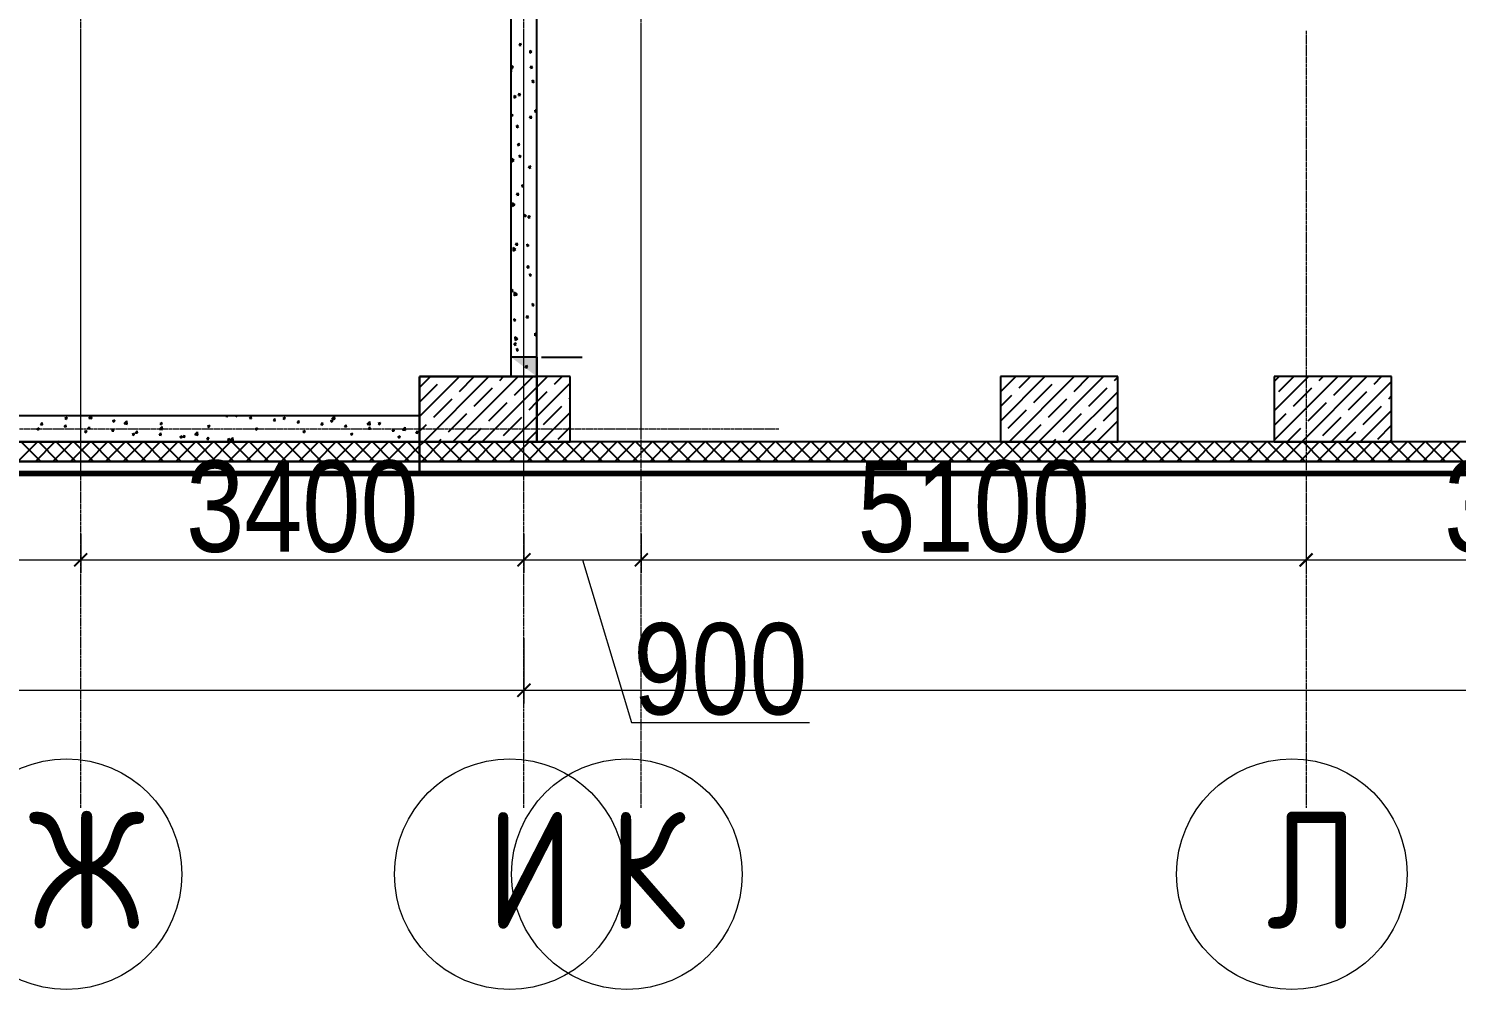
# Model space of a CAD drawing. Header units: millimetres. Extents: x -231292 to 573618, y -153144 to 564035.
# Drawn here: x 32703 to 43656, y 182267 to 189635 of the extents above; entities that cross this region are included whole.
import ezdxf
from ezdxf.enums import TextEntityAlignment as Align

# ---------------------------------------------------------------- set-up
doc = ezdxf.new("R2010")
doc.units = ezdxf.units.MM
doc.linetypes.add('CENTER2', pattern=[28.575, 19.05, -3.175, 3.175, -3.175])
doc.linetypes.add('HIDDEN2', pattern=[4.7625, 3.175, -1.5875])
doc.layers.get('0').update_dxf_attribs({"color": 250})
doc.layers.get('Defpoints').update_dxf_attribs({"color": 250})
for name, color, linetype, lineweight in [('АР_Колонны', 250, 'Continuous', 35), ('АР_Стены ЖБ', 250, 'Continuous', 35), ('АР_Стены ПЕНОблок', 250, 'Continuous', 20), ('АР_Тонкая', 250, 'Continuous', 5), ('АР_Утеплитель', 250, 'Continuous', 0), ('АР_Штриховка', 250, 'Continuous', 0), ('ОВ_Отопление', 250, 'Continuous', 0), ('РД_Оси_100', 250, 'Continuous', 0), ('РД_Оси_размер', 250, 'Continuous', 0)]:
    doc.layers.add(name, color=color, linetype=linetype, lineweight=lineweight)
doc.styles.add('style1', font='ARIALN.TTF')
doc.styles.add('ккк', font='isocpeur.ttf', dxfattribs={"width": 0.85, "oblique": 15})
doc.dimstyles.new('Dim100_ареал', dxfattribs={"dimscale": 100, "dimtxt": 2.5, "dimasz": 1, "dimexe": 1, "dimexo": 1, "dimgap": 0.5, "dimtad": 1, "dimzin": 12, "dimdsep": 46, "dimtxsty": 'style1', "dimblk": 'ARCHTICK', "dimcen": 1, "dimdle": 1, "dimclrd": 256, "dimclre": 256, "dimaunit": 1, "dimadec": 0, "dimazin": 3, "dimtfac": 1, "dimtmove": 1, "dimatfit": 3, "dimldrblk": 'OPEN30', "dimfxl": 2, "dimfxlon": 1, "dimtolj": 1, "dimtzin": 0, "dimlwd": 9, "dimlwe": 9, "dimarcsym": 0})

# ---------------------------------------------------------------- blocks, each defined once
blk = doc.blocks.new('A-iden')
at = {"linetype": 'Continuous', "lineweight": 5}
blk.add_circle((-0.729, -4.063), 5.894, dxfattribs=at)
at = {"color": 0, "linetype": 'Continuous', "lineweight": 20, "style": 'ккк', "width": 0.85}
blk.add_attdef('ID', text='', height=6, dxfattribs=at).set_placement((0.314, -3.853), align=Align.MIDDLE_CENTER)
blk = doc.blocks.new('_ArchTick')
at = {"color": 0, "linetype": 'ByBlock', "const_width": 0.15}
blk.add_lwpolyline([(-0.5, -0.5), (0.5, 0.5)], dxfattribs=at)
blk = doc.blocks.new('*D164')
at = {"layer": 'Defpoints', "color": 0, "transparency": 16777216}
for p in [(1215753, 135908), (1219853, 135908), (1219853, 134908)]:
    blk.add_point(p, dxfattribs=at)
at = {"layer": 'РД_Оси_размер', "lineweight": 9, "transparency": 16777216}
for p, q in [((1215753, 135108), (1215753, 134808)), ((1219853, 135108), (1219853, 134808)), ((1215653, 134908), (1219953, 134908))]:
    blk.add_line(p, q, dxfattribs=at)
at = {"layer": 'РД_Оси_размер', "lineweight": 9, "transparency": 16777216, "xscale": 100, "yscale": 100, "zscale": 100, "rotation": 180}
blk.add_blockref('_ArchTick', (1215753, 134908), dxfattribs=at)
at = {"layer": 'РД_Оси_размер', "lineweight": 9, "transparency": 16777216, "xscale": 100, "yscale": 100, "zscale": 100}
blk.add_blockref('_ArchTick', (1219853, 134908), dxfattribs=at)
at = {"layer": 'РД_Оси_размер', "color": 0, "transparency": 16777216, "insert": (1217803, 135315), "char_height": 700, "attachment_point": 5, "style": 'style1'}
blk.add_mtext('\\A1;4100', dxfattribs=at)
blk = doc.blocks.new('_Open30')
at = {"color": 0, "linetype": 'ByBlock', "lineweight": -2}
for p, q in [((-1, 0.27), (0, 0)), ((0, 0), (-1, -0.27)), ((0, 0), (-1, 0))]:
    blk.add_line(p, q, dxfattribs=at)
blk = doc.blocks.new('*D165')
at = {"layer": 'Defpoints', "color": 0, "transparency": 16777216}
for p in [(1219853, 135908), (1223253, 135908), (1223253, 134908)]:
    blk.add_point(p, dxfattribs=at)
at = {"layer": 'РД_Оси_размер', "lineweight": 9, "transparency": 16777216}
for p, q in [((1219853, 135108), (1219853, 134808)), ((1223253, 135108), (1223253, 134808)), ((1219753, 134908), (1223353, 134908))]:
    blk.add_line(p, q, dxfattribs=at)
at = {"layer": 'РД_Оси_размер', "lineweight": 9, "transparency": 16777216, "xscale": 100, "yscale": 100, "zscale": 100, "rotation": 180}
blk.add_blockref('_ArchTick', (1219853, 134908), dxfattribs=at)
at = {"layer": 'РД_Оси_размер', "lineweight": 9, "transparency": 16777216, "xscale": 100, "yscale": 100, "zscale": 100}
blk.add_blockref('_ArchTick', (1223253, 134908), dxfattribs=at)
at = {"layer": 'РД_Оси_размер', "color": 0, "transparency": 16777216, "insert": (1221553, 135315), "char_height": 700, "attachment_point": 5, "style": 'style1'}
blk.add_mtext('\\A1;3400', dxfattribs=at)
blk = doc.blocks.new('*D166')
at = {"layer": 'Defpoints', "color": 0, "transparency": 16777216}
for p in [(1223253, 135908), (1224153, 135908), (1224153, 134908)]:
    blk.add_point(p, dxfattribs=at)
at = {"layer": 'РД_Оси_размер', "lineweight": 9, "transparency": 16777216}
for p, q in [((1223253, 135108), (1223253, 134808)), ((1224153, 135108), (1224153, 134808)), ((1223153, 134908), (1224253, 134908)), ((1223703, 134908), (1224077, 133661)), ((1224077, 133661), (1225443, 133661))]:
    blk.add_line(p, q, dxfattribs=at)
at = {"layer": 'РД_Оси_размер', "lineweight": 9, "transparency": 16777216, "xscale": 100, "yscale": 100, "zscale": 100, "rotation": 180}
blk.add_blockref('_ArchTick', (1223253, 134908), dxfattribs=at)
at = {"layer": 'РД_Оси_размер', "lineweight": 9, "transparency": 16777216, "xscale": 100, "yscale": 100, "zscale": 100}
blk.add_blockref('_ArchTick', (1224153, 134908), dxfattribs=at)
at = {"layer": 'РД_Оси_размер', "color": 0, "transparency": 16777216, "insert": (1224760, 134068), "char_height": 700, "attachment_point": 5, "style": 'style1'}
blk.add_mtext('\\A1;900', dxfattribs=at)
blk = doc.blocks.new('*D167')
at = {"layer": 'Defpoints', "color": 0, "transparency": 16777216}
for p in [(1224153, 135908), (1229253, 135908), (1229253, 134908)]:
    blk.add_point(p, dxfattribs=at)
at = {"layer": 'РД_Оси_размер', "lineweight": 9, "transparency": 16777216}
for p, q in [((1224153, 135108), (1224153, 134808)), ((1229253, 135108), (1229253, 134808)), ((1224053, 134908), (1229353, 134908))]:
    blk.add_line(p, q, dxfattribs=at)
at = {"layer": 'РД_Оси_размер', "lineweight": 9, "transparency": 16777216, "xscale": 100, "yscale": 100, "zscale": 100, "rotation": 180}
blk.add_blockref('_ArchTick', (1224153, 134908), dxfattribs=at)
at = {"layer": 'РД_Оси_размер', "lineweight": 9, "transparency": 16777216, "xscale": 100, "yscale": 100, "zscale": 100}
blk.add_blockref('_ArchTick', (1229253, 134908), dxfattribs=at)
at = {"layer": 'РД_Оси_размер', "color": 0, "transparency": 16777216, "insert": (1226703, 135315), "char_height": 700, "attachment_point": 5, "style": 'style1'}
blk.add_mtext('\\A1;5100', dxfattribs=at)
blk = doc.blocks.new('*D168')
at = {"layer": 'Defpoints', "color": 0, "transparency": 16777216}
for p in [(1229253, 135908), (1233153, 135908), (1233153, 134908)]:
    blk.add_point(p, dxfattribs=at)
at = {"layer": 'РД_Оси_размер', "lineweight": 9, "transparency": 16777216}
for p, q in [((1229253, 135108), (1229253, 134808)), ((1233153, 135108), (1233153, 134808)), ((1229153, 134908), (1233253, 134908))]:
    blk.add_line(p, q, dxfattribs=at)
at = {"layer": 'РД_Оси_размер', "lineweight": 9, "transparency": 16777216, "xscale": 100, "yscale": 100, "zscale": 100, "rotation": 180}
blk.add_blockref('_ArchTick', (1229253, 134908), dxfattribs=at)
at = {"layer": 'РД_Оси_размер', "lineweight": 9, "transparency": 16777216, "xscale": 100, "yscale": 100, "zscale": 100}
blk.add_blockref('_ArchTick', (1233153, 134908), dxfattribs=at)
at = {"layer": 'РД_Оси_размер', "color": 0, "transparency": 16777216, "insert": (1231203, 135315), "char_height": 700, "attachment_point": 5, "style": 'style1'}
blk.add_mtext('\\A1;3900', dxfattribs=at)
blk = doc.blocks.new('*D205')
at = {"layer": 'Defpoints', "color": 0, "transparency": 16777216}
for p in [(1195653, 135908), (1223253, 135908), (1223253, 133908)]:
    blk.add_point(p, dxfattribs=at)
at = {"layer": 'РД_Оси_размер', "lineweight": 9, "transparency": 16777216}
for p, q in [((1195653, 134108), (1195653, 133808)), ((1223253, 134108), (1223253, 133808)), ((1195553, 133908), (1223353, 133908))]:
    blk.add_line(p, q, dxfattribs=at)
at = {"layer": 'РД_Оси_размер', "lineweight": 9, "transparency": 16777216, "xscale": 100, "yscale": 100, "zscale": 100, "rotation": 180}
blk.add_blockref('_ArchTick', (1195653, 133908), dxfattribs=at)
at = {"layer": 'РД_Оси_размер', "lineweight": 9, "transparency": 16777216, "xscale": 100, "yscale": 100, "zscale": 100}
blk.add_blockref('_ArchTick', (1223253, 133908), dxfattribs=at)
at = {"layer": 'РД_Оси_размер', "color": 0, "transparency": 16777216, "insert": (1209453, 134315), "char_height": 700, "attachment_point": 5, "style": 'style1'}
blk.add_mtext('\\A1;27600', dxfattribs=at)
blk = doc.blocks.new('*D96')
at = {"layer": 'Defpoints', "color": 0, "transparency": 16777216}
for p in [(1241253, 222414), (1223253, 135908), (1241253, 133908)]:
    blk.add_point(p, dxfattribs=at)
at = {"layer": 'РД_Оси_размер', "lineweight": 9, "transparency": 16777216}
for p, q in [((1223253, 134308), (1223253, 133808)), ((1241253, 134308), (1241253, 133808)), ((1223153, 133908), (1241353, 133908))]:
    blk.add_line(p, q, dxfattribs=at)
at = {"layer": 'РД_Оси_размер', "lineweight": 9, "transparency": 16777216, "xscale": 100, "yscale": 100, "zscale": 100, "rotation": 180}
blk.add_blockref('_ArchTick', (1223253, 133908), dxfattribs=at)
at = {"layer": 'РД_Оси_размер', "lineweight": 9, "transparency": 16777216, "xscale": 100, "yscale": 100, "zscale": 100}
blk.add_blockref('_ArchTick', (1241253, 133908), dxfattribs=at)
at = {"layer": 'РД_Оси_размер', "color": 0, "transparency": 16777216, "insert": (1232253, 134315), "char_height": 700, "attachment_point": 5, "style": 'style1'}
blk.add_mtext('\\A1;18000', dxfattribs=at)
blk = doc.blocks.new('оси_рен')
at = {"layer": 'РД_Оси_100', "color": 251, "linetype": 'CENTER2', "true_color": 0x636466}
for p, q in [((1219852.916, 135558.25), (1219852.916, 223268.25)), ((1223252.916, 135558.25), (1223252.916, 223268.25)), ((1219852.916, 133007.755), (1219852.916, 138964.071)), ((1223252.916, 133007.755), (1223252.916, 138964.071)), ((1189697.958, 135913.25), (1225207.916, 135913.25))]:
    blk.add_line(p, q, dxfattribs=at)
for points in [[(1224152.916, 135913.25), (1224152.916, 223268.25)], [(1224152.916, 133007.755), (1224152.916, 138964.071)], [(1229252.916, 138964.071), (1229252.916, 133007.755)]]:
    blk.add_lwpolyline(points, dxfattribs=at)
at = {"layer": 'РД_Оси_100', "color": 251, "true_color": 0x636466, "xscale": 150, "yscale": 150, "zscale": 100}
for p, values in [((1219852.916, 133107.755), {'ID': 'Ж'}), ((1223252.916, 133107.755), {'ID': 'И'}), ((1224152.182, 133107.755), {'ID': 'К'}), ((1229252.916, 133107.755), {'ID': 'Л'})]:
    blk.add_blockref('A-iden', p, dxfattribs=at).add_auto_attribs(values)
at = {"layer": 'РД_Оси_размер', "color": 251, "true_color": 0x636466}
for base, p1, p2, picture, middle in [((1241252.916, 133907.755), (1223252.916, 135907.755), (1241252.916, 222413.947), '*D96', (1232252.916, 134315.156)), ((1223252.916, 133907.755), (1195652.916, 135907.755), (1223252.916, 135907.755), '*D205', (1209452.916, 134315.156)), ((1219852.916, 134907.755), (1215752.916, 135907.755), (1219852.916, 135907.755), '*D164', (1217802.916, 135315.156)), ((1223252.916, 134907.755), (1219852.916, 135907.755), (1223252.916, 135907.755), '*D165', (1221552.916, 135315.156)), ((1224152.916, 134907.755), (1223252.916, 135907.755), (1224152.916, 135907.755), '*D166', (1224127.076, 134067.952)), ((1229252.916, 134907.755), (1224152.916, 135907.755), (1229252.916, 135907.755), '*D167', (1226702.916, 135315.156)), ((1233152.916, 134907.755), (1229252.916, 135907.755), (1233152.916, 135907.755), '*D168', (1231202.916, 135315.156))]:
    dim = blk.add_linear_dim(base=base, p1=p1, p2=p2, dimstyle='Dim100_ареал', override={"dimtxt": 7}, dxfattribs=at)
    dim.commit()
    dim.dimension.update_dxf_attribs({"geometry": picture, "text_midpoint": middle})

msp = doc.modelspace()

# ---------------------------------------------------------------- hatches: boundary and pattern name
at = {"layer": 'ОВ_Отопление', "linetype": 'Continuous', "lineweight": 25, "true_color": 0x000000}
for points in [[(36603.243, 187116.253), (36403.243, 187116.253), (36503.243, 187041.253)], [(36603.243, 186966.253), (36603.243, 187116.253), (36503.243, 187041.253)]]:
    msp.add_hatch(color=18, dxfattribs=at).paths.add_polyline_path(points, flags=0)

# ---------------------------------------------------------------- linework, layer by layer
at = {"color": 18, "lineweight": 25, "true_color": 0x000000}
msp.add_line((36637.893, 187115.985, 580), (36950.882, 187115.985, 580), dxfattribs=at)
at = {"layer": 'АР_Колонны', "color": 18, "linetype": 'HIDDEN2', "lineweight": 25, "true_color": 0x000000}
for p, q in [((35703.243, 186966.253), (36603.243, 186966.253)), ((35703.243, 186466.253), (35703.243, 186966.253)), ((36603.243, 186966.253), (36603.243, 186466.253)), ((36603.243, 186466.253), (35703.243, 186466.253))]:
    msp.add_line(p, q, dxfattribs=at)
at = {"layer": 'АР_Колонны', "color": 18, "linetype": 'Continuous', "lineweight": 25, "true_color": 0x000000}
for p, q in [((35703.243, 186966.253), (35703.243, 186466.253)), ((36603.243, 186966.253), (35703.243, 186966.253)), ((36603.243, 186966.253), (35703.243, 186966.253)), ((35703.243, 186966.253), (35703.243, 186466.253)), ((36603.243, 186466.253), (36603.243, 186966.253)), ((36603.243, 186466.253), (36603.243, 186966.253)), ((35703.243, 186466.253), (36603.243, 186466.253)), ((35703.243, 186466.253), (36603.243, 186466.253))]:
    msp.add_line(p, q, dxfattribs=at)
at = {"layer": 'АР_Стены ЖБ', "color": 18, "linetype": 'Continuous', "lineweight": 25, "true_color": 0x000000}
for p, q in [((36603.243, 186966.253), (35703.243, 186966.253)), ((35703.243, 186966.253), (35703.243, 186466.253)), ((36603.243, 186966.253), (36603.243, 186466.253)), ((36858.243, 186966.253), (36603.243, 186966.253)), ((36603.243, 186466.253), (36603.243, 186966.253)), ((36858.243, 186466.253), (36858.243, 186966.253)), ((40158.243, 186966.253), (40158.243, 186466.253)), ((41058.243, 186966.253), (40158.243, 186966.253)), ((41058.243, 186466.253), (41058.243, 186966.253)), ((42258.243, 186966.253), (42258.243, 186466.253)), ((43158.243, 186966.253), (42258.243, 186966.253)), ((43158.243, 186466.253), (43158.243, 186966.253)), ((35703.243, 186466.253), (36603.243, 186466.253)), ((36603.243, 186466.253), (36858.243, 186466.253)), ((40158.243, 186466.253), (41058.243, 186466.253)), ((42258.243, 186466.253), (43158.243, 186466.253))]:
    msp.add_line(p, q, dxfattribs=at)
at = {"layer": 'АР_Стены ПЕНОблок', "color": 18, "linetype": 'Continuous', "lineweight": 25, "true_color": 0x000000}
for p, q in [((36403.243, 192246.783), (36403.243, 186966.253)), ((36603.243, 186966.253), (36603.243, 192246.783)), ((36403.243, 186966.253), (36603.243, 186966.253)), ((35703.243, 186666.253), (16803.243, 186666.253)), ((35703.243, 186466.253), (35703.243, 186666.253)), ((16803.243, 186466.253), (35703.243, 186466.253))]:
    msp.add_line(p, q, dxfattribs=at)
at = {"layer": 'АР_Тонкая', "color": 18, "linetype": 'Continuous', "lineweight": 25, "true_color": 0x000000}
for p, q in [((35703.243, 186316.253), (16803.243, 186316.253)), ((35703.243, 186236.253), (35703.243, 186316.253)), ((54253.243, 186316.253), (35703.243, 186316.253)), ((35703.243, 186316.253), (35703.243, 186236.253)), ((16803.243, 186236.253), (35703.243, 186236.253)), ((35703.243, 186236.253), (16803.243, 186236.253)), ((16803.243, 186211.253), (35703.243, 186211.253)), ((35703.243, 186211.253), (35703.243, 186236.253)), ((35703.243, 186236.253), (54173.243, 186236.253)), ((54173.243, 186236.253), (35703.243, 186236.253)), ((35703.243, 186236.253), (35703.243, 186211.253)), ((35703.243, 186211.253), (54148.243, 186211.253))]:
    msp.add_line(p, q, dxfattribs=at)
at = {"layer": 'АР_Утеплитель', "color": 18, "linetype": 'Continuous', "lineweight": 25, "true_color": 0x000000}
for p, q in [((35703.243, 186466.253), (16803.243, 186466.253)), ((35703.243, 186316.253), (35703.243, 186466.253)), ((54403.243, 186466.253), (35703.243, 186466.253)), ((35703.243, 186466.253), (35703.243, 186316.253)), ((16803.243, 186316.253), (35703.243, 186316.253)), ((35703.243, 186316.253), (54253.243, 186316.253))]:
    msp.add_line(p, q, dxfattribs=at)
at = {"layer": 'АР_Штриховка', "color": 18, "linetype": 'Continuous', "lineweight": 25, "true_color": 0x000000}
for p, q in [((36467.923, 189505.668), (36475.671, 189523.072)), ((36467.95, 189505.595), (36482.91, 189508.503)), ((36482.895, 189508.496), (36475.683, 189522.991)), ((36562.548, 189456.435), (36549.213, 189465.616)), ((36551.387, 189447.403), (36549.727, 189466.38)), ((36551.394, 189447.394), (36563.068, 189457.191)), ((36413.382, 189312.863), (36403.243, 189320.888)), ((36403.243, 189305.887), (36413.172, 189313.15)), ((36422.454, 189338.882), (36409.119, 189348.063)), ((36411.292, 189329.849), (36409.632, 189348.827)), ((36411.299, 189329.841), (36422.974, 189339.637)), ((36554.463, 189331.727), (36562.211, 189349.13)), ((36554.49, 189331.654), (36569.45, 189334.562)), ((36569.435, 189334.555), (36562.223, 189349.05)), ((36582.472, 189228.705), (36569.137, 189237.886)), ((36571.311, 189219.673), (36569.65, 189238.65)), ((36571.318, 189219.664), (36582.992, 189229.46)), ((36442.378, 189111.152), (36429.043, 189120.333)), ((36431.216, 189102.119), (36429.556, 189121.097)), ((36431.223, 189102.111), (36442.897, 189111.907)), ((36461.483, 189122.891), (36469.231, 189140.294)), ((36461.51, 189122.817), (36476.47, 189125.725)), ((36476.455, 189125.719), (36469.243, 189140.214)), ((36420.468, 188970.036), (36403.243, 188983.671)), ((36403.243, 188957.877), (36420.258, 188970.323)), ((36548.023, 188948.949), (36555.771, 188966.352)), ((36548.05, 188948.876), (36563.01, 188951.784)), ((36562.995, 188951.778), (36555.783, 188966.273)), ((36602.396, 189000.975), (36589.061, 189010.156)), ((36591.234, 188991.942), (36589.574, 189010.92)), ((36591.241, 188991.934), (36602.916, 189001.73)), ((36462.302, 188883.422), (36448.967, 188892.603)), ((36451.14, 188874.389), (36449.479, 188893.367)), ((36451.147, 188874.381), (36462.821, 188884.177)), ((36455.043, 188740.113), (36462.791, 188757.516)), ((36455.07, 188740.04), (36470.03, 188742.948)), ((36470.015, 188742.941), (36462.803, 188757.436)), ((36427.555, 188627.209), (36408.514, 188642.282)), ((36409.235, 188613.878), (36408.644, 188642.447)), ((36408.894, 188614), (36427.345, 188627.496)), ((36482.225, 188655.692), (36468.891, 188664.873)), ((36471.064, 188646.659), (36469.403, 188665.636)), ((36471.07, 188646.651), (36482.745, 188656.447)), ((36541.583, 188566.171), (36549.331, 188583.574)), ((36541.61, 188566.099), (36556.57, 188569.007)), ((36556.554, 188569), (36549.343, 188583.495)), ((36502.149, 188427.962), (36488.814, 188437.143)), ((36490.987, 188418.929), (36489.327, 188437.906)), ((36490.994, 188418.921), (36502.669, 188428.717)), ((36434.642, 188284.382), (36415.6, 188299.455)), ((36416.321, 188271.051), (36415.731, 188299.62)), ((36415.981, 188271.173), (36434.431, 188284.669)), ((36448.603, 188357.335), (36456.351, 188374.738)), ((36448.63, 188357.262), (36463.59, 188360.17)), ((36463.574, 188360.164), (36456.363, 188374.659)), ((36522.073, 188200.232), (36508.738, 188209.413)), ((36510.911, 188191.199), (36509.251, 188210.176)), ((36510.918, 188191.191), (36522.593, 188200.987)), ((36535.143, 188183.394), (36542.891, 188200.797)), ((36535.17, 188183.321), (36550.13, 188186.229)), ((36550.114, 188186.223), (36542.903, 188200.718)), ((36441.728, 187941.555), (36422.687, 187956.628)), ((36423.408, 187928.224), (36422.817, 187956.793)), ((36442.163, 187974.557), (36449.911, 187991.96)), ((36442.19, 187974.485), (36457.15, 187977.393)), ((36457.134, 187977.386), (36449.923, 187991.881)), ((36541.997, 187972.501), (36528.662, 187981.683)), ((36530.835, 187963.469), (36529.175, 187982.446)), ((36530.842, 187963.46), (36542.516, 187973.257)), ((36423.067, 187928.346), (36441.518, 187941.843)), ((36528.703, 187800.616), (36536.451, 187818.019)), ((36528.73, 187800.544), (36543.69, 187803.451)), ((36543.674, 187803.445), (36536.462, 187817.94)), ((36561.921, 187744.771), (36548.586, 187753.953)), ((36550.759, 187735.739), (36549.098, 187754.716)), ((36550.766, 187735.73), (36562.44, 187745.526)), ((36421.826, 187627.218), (36408.491, 187636.4)), ((36410.664, 187618.185), (36409.004, 187637.163)), ((36410.671, 187618.177), (36422.345, 187627.973)), ((36448.815, 187598.729), (36429.773, 187613.801)), ((36430.494, 187585.397), (36429.904, 187613.966)), ((36430.154, 187585.52), (36448.605, 187599.016)), ((36435.723, 187591.779), (36443.471, 187609.182)), ((36435.75, 187591.707), (36450.71, 187594.615)), ((36450.694, 187594.609), (36443.482, 187609.104)), ((36581.844, 187517.041), (36568.51, 187526.223)), ((36570.683, 187508.008), (36569.022, 187526.986)), ((36570.689, 187508), (36582.364, 187517.796)), ((36441.75, 187399.488), (36428.415, 187408.67)), ((36430.588, 187390.455), (36428.928, 187409.433)), ((36522.263, 187417.838), (36530.011, 187435.241)), ((36522.29, 187417.766), (36537.25, 187420.674)), ((36537.234, 187420.667), (36530.022, 187435.163)), ((36430.595, 187390.447), (36442.269, 187400.243)), ((36601.768, 187289.311), (36588.433, 187298.493)), ((36590.606, 187280.278), (36588.946, 187299.256)), ((36429.283, 187209.001), (36437.031, 187226.405)), ((36429.31, 187208.93), (36444.27, 187211.838)), ((36455.901, 187255.902), (36436.86, 187270.975)), ((36437.581, 187242.571), (36436.99, 187271.14)), ((36444.254, 187211.831), (36437.042, 187226.326)), ((36437.241, 187242.693), (36455.691, 187256.189)), ((36590.613, 187280.27), (36602.288, 187290.066)), ((36461.674, 187171.758), (36448.339, 187180.94)), ((36450.512, 187162.725), (36448.851, 187181.702)), ((36450.519, 187162.717), (36462.193, 187172.513)), ((36515.823, 187035.06), (36523.571, 187052.463)), ((36515.85, 187034.988), (36530.81, 187037.896)), ((36530.794, 187037.89), (36523.582, 187052.385)), ((35703.243, 186883.984), (35785.512, 186966.253)), ((35703.243, 186659.477), (36010.019, 186966.253)), ((35703.243, 186771.73), (35840.535, 186909.022)), ((35734.525, 186466.253), (36234.525, 186966.253)), ((35896.661, 186965.149), (35897.766, 186966.253)), ((35959.032, 186466.253), (36459.032, 186966.253)), ((36008.914, 186852.895), (36122.272, 186966.253)), ((36121.168, 186740.642), (36261.484, 186880.959)), ((36183.538, 186466.253), (36603.243, 186885.958)), ((36317.611, 186937.085), (36346.778, 186966.253)), ((36429.864, 186824.832), (36570.18, 186965.149)), ((36603.243, 186885.957), (36683.538, 186966.252)), ((36603.243, 186661.451), (36858.243, 186916.451)), ((36738.561, 186909.021), (36795.792, 186966.252)), ((40158.243, 186848.855), (40275.641, 186966.252)), ((40158.243, 186624.349), (40500.147, 186966.252)), ((40224.654, 186466.252), (40724.654, 186966.252)), ((40302.6, 186880.958), (40387.894, 186966.252)), ((40414.853, 186768.705), (40555.169, 186909.021)), ((40449.16, 186466.252), (40949.16, 186966.252)), ((40611.296, 186965.148), (40612.4, 186966.252)), ((40723.549, 186852.895), (40836.907, 186966.252)), ((40835.802, 186740.642), (40976.119, 186880.958)), ((41032.246, 186937.085), (41058.243, 186963.082)), ((42258.243, 186928.297), (42296.198, 186966.252)), ((42258.243, 186703.791), (42520.705, 186966.252)), ((42258.243, 186479.284), (42745.211, 186966.252)), ((42295.094, 186852.895), (42408.452, 186966.252)), ((42407.347, 186740.642), (42547.664, 186880.958)), ((42469.718, 186466.252), (42969.718, 186966.252)), ((42603.79, 186937.085), (42632.958, 186966.252)), ((42694.224, 186466.252), (43158.243, 186930.272)), ((42716.044, 186824.831), (42856.36, 186965.148)), ((43024.74, 186909.021), (43081.971, 186966.252)), ((35812.471, 186656.452), (35952.788, 186796.769)), ((36233.421, 186628.389), (36373.737, 186768.706)), ((36542.117, 186712.579), (36603.243, 186773.705)), ((36603.243, 186773.704), (36682.434, 186852.895)), ((36850.814, 186796.768), (36858.243, 186804.198)), ((40158.243, 186736.602), (40246.473, 186824.832)), ((40527.106, 186656.452), (40667.423, 186796.768)), ((40673.666, 186466.252), (41058.243, 186850.829)), ((42519.601, 186628.388), (42659.917, 186768.705)), ((42828.297, 186712.578), (42968.613, 186852.895)), ((43136.993, 186796.768), (43158.243, 186818.018)), ((32981.405, 186648.214), (32994.039, 186639.692)), ((32981.489, 186648.401), (32999.274, 186655.228)), ((32994.043, 186639.692), (32999.194, 186655.041)), ((33165.936, 186647.989), (33188.525, 186644.486)), ((33165.982, 186647.891), (33183.6, 186666.253)), ((33188.509, 186644.38), (33185.964, 186666.253)), ((34216.953, 186662.846), (34232.135, 186661.518)), ((34216.954, 186662.857), (34219.804, 186666.253)), ((34231.808, 186661.457), (34230.923, 186666.253)), ((34294.149, 186666.253), (34302.548, 186660.588)), ((34302.552, 186660.587), (34304.453, 186666.253)), ((34399.138, 186646.907), (34414.32, 186645.579)), ((34399.139, 186646.918), (34411.384, 186661.511)), ((34413.992, 186645.518), (34411.055, 186661.44)), ((34581.323, 186630.979), (34593.569, 186645.572)), ((34596.176, 186629.579), (34593.239, 186645.5)), ((34654.944, 186648.767), (34667.579, 186640.245)), ((34655.029, 186648.955), (34672.814, 186655.782)), ((34667.583, 186640.245), (34672.733, 186655.594)), ((35029.813, 186643.163), (35052.403, 186639.66)), ((35029.86, 186643.063), (35049.644, 186663.682)), ((35052.386, 186639.552), (35049.58, 186663.674)), ((35924.725, 186544.199), (36065.041, 186684.516)), ((36345.674, 186516.136), (36485.991, 186656.452)), ((36408.044, 186466.253), (36603.243, 186661.452)), ((36632.551, 186466.252), (36858.243, 186691.945)), ((36654.371, 186600.325), (36794.687, 186740.642)), ((40218.41, 186572.262), (40358.726, 186712.578)), ((40639.359, 186544.198), (40779.676, 186684.515)), ((40948.056, 186628.388), (41058.243, 186738.576)), ((42258.243, 186591.538), (42351.221, 186684.515)), ((42631.854, 186516.135), (42772.17, 186656.452)), ((42918.73, 186466.252), (43158.243, 186705.765)), ((42940.55, 186600.325), (43080.867, 186740.642)), ((32767.988, 186566.291), (32780.623, 186557.769)), ((32768.073, 186566.478), (32785.858, 186573.305)), ((32780.627, 186557.769), (32785.777, 186573.118)), ((32794.719, 186599.302), (32809.901, 186597.974)), ((32794.72, 186599.313), (32806.965, 186613.906)), ((32809.578, 186597.914), (32806.641, 186613.835)), ((32976.904, 186583.363), (32992.086, 186582.035)), ((32976.905, 186583.374), (32989.15, 186597.967)), ((32991.762, 186581.975), (32988.825, 186597.896)), ((33133.019, 186545.949), (33145.654, 186537.427)), ((33133.104, 186546.136), (33150.889, 186552.963)), ((33145.658, 186537.426), (33150.808, 186552.775)), ((33159.089, 186567.424), (33174.271, 186566.096)), ((33159.09, 186567.435), (33171.335, 186582.028)), ((33173.946, 186566.036), (33171.009, 186581.957)), ((33341.273, 186551.485), (33356.455, 186550.157)), ((33341.274, 186551.496), (33353.519, 186566.089)), ((33346.436, 186627.872), (33359.07, 186619.35)), ((33346.52, 186628.059), (33364.305, 186634.886)), ((33356.13, 186550.096), (33353.193, 186566.018)), ((33359.074, 186619.349), (33364.224, 186634.698)), ((33437.014, 186605.947), (33459.604, 186602.444)), ((33437.061, 186605.848), (33456.845, 186626.467)), ((33459.588, 186602.338), (33456.782, 186626.46)), ((33498.135, 186525.793), (33515.919, 186532.62)), ((33510.689, 186517.084), (33515.839, 186532.433)), ((33523.458, 186535.546), (33538.64, 186534.218)), ((33523.459, 186535.557), (33535.704, 186550.15)), ((33538.314, 186534.157), (33535.378, 186550.079)), ((33705.644, 186519.617), (33717.889, 186534.211)), ((33708.093, 186563.905), (33730.683, 186560.402)), ((33708.14, 186563.806), (33727.924, 186584.425)), ((33711.466, 186607.529), (33724.101, 186599.007)), ((33711.551, 186607.716), (33729.336, 186614.543)), ((33720.499, 186518.218), (33717.562, 186534.139)), ((33724.105, 186599.007), (33729.255, 186614.356)), ((33730.667, 186560.295), (33727.86, 186584.418)), ((33979.219, 186521.764), (33999.003, 186542.383)), ((34001.746, 186518.253), (33998.939, 186542.375)), ((34076.497, 186587.187), (34089.132, 186578.665)), ((34076.582, 186587.374), (34094.367, 186594.201)), ((34089.136, 186578.664), (34094.286, 186594.013)), ((34441.528, 186566.845), (34454.163, 186558.322)), ((34441.613, 186567.032), (34459.398, 186573.859)), ((34454.167, 186558.322), (34459.317, 186573.671)), ((34581.323, 186630.968), (34596.505, 186629.64)), ((34763.507, 186615.029), (34778.689, 186613.701)), ((34763.508, 186615.04), (34775.753, 186629.633)), ((34778.36, 186613.64), (34775.423, 186629.561)), ((34806.559, 186546.502), (34819.193, 186537.98)), ((34806.644, 186546.69), (34824.429, 186553.516)), ((34819.197, 186537.979), (34824.348, 186553.328)), ((34945.692, 186599.09), (34960.874, 186597.762)), ((34945.693, 186599.101), (34957.938, 186613.694)), ((34960.544, 186597.701), (34957.608, 186613.622)), ((35019.975, 186628.425), (35032.61, 186619.903)), ((35020.06, 186628.612), (35037.845, 186635.439)), ((35032.614, 186619.902), (35037.764, 186635.251)), ((35127.877, 186583.162), (35140.123, 186597.755)), ((35127.877, 186583.151), (35143.059, 186581.823)), ((35142.729, 186581.761), (35139.792, 186597.683)), ((35171.675, 186526.347), (35189.459, 186533.174)), ((35184.228, 186517.637), (35189.378, 186532.986)), ((35300.892, 186601.121), (35323.482, 186597.618)), ((35300.939, 186601.02), (35320.723, 186621.639)), ((35310.061, 186567.212), (35325.243, 186565.883)), ((35310.062, 186567.223), (35322.307, 186581.816)), ((35323.465, 186597.51), (35320.659, 186621.632)), ((35324.913, 186565.822), (35321.976, 186581.744)), ((35385.006, 186608.082), (35397.641, 186599.56)), ((35385.091, 186608.27), (35402.876, 186615.097)), ((35397.645, 186599.56), (35402.795, 186614.909)), ((35492.246, 186551.273), (35507.428, 186549.944)), ((35492.247, 186551.283), (35504.492, 186565.877)), ((35507.097, 186549.883), (35504.16, 186565.804)), ((35571.971, 186559.079), (35594.561, 186555.576)), ((35572.018, 186558.978), (35591.802, 186579.597)), ((35594.544, 186555.467), (35591.738, 186579.59)), ((35674.431, 186535.344), (35686.677, 186549.938)), ((35674.431, 186535.334), (35689.613, 186534.005)), ((35689.281, 186533.944), (35686.344, 186549.865)), ((35703.243, 186547.224), (35756.345, 186600.326)), ((36071.285, 186466.253), (36177.294, 186572.262)), ((36520.298, 186466.253), (36598.244, 186544.199)), ((36766.624, 186488.072), (36858.243, 186579.691)), ((40336.907, 186466.252), (40470.98, 186600.325)), ((40785.92, 186466.252), (40891.929, 186572.262)), ((40898.173, 186466.252), (41058.243, 186626.323)), ((42357.464, 186466.252), (42463.474, 186572.262)), ((42806.477, 186466.252), (42884.423, 186544.198)), ((43052.803, 186488.072), (43158.243, 186593.512)), ((32621.041, 186316.253), (32771.041, 186466.253)), ((32796.3, 186316.253), (32646.3, 186466.253)), ((32755.744, 186316.253), (32905.744, 186466.253)), ((32931.004, 186316.253), (32781.004, 186466.253)), ((32890.448, 186316.253), (33040.448, 186466.253)), ((33065.708, 186316.253), (32915.708, 186466.253)), ((32925.002, 186466.253), (32937.472, 186471.04)), ((32935.848, 186466.253), (32937.391, 186470.853)), ((33025.152, 186316.253), (33175.152, 186466.253)), ((33200.411, 186316.253), (33050.411, 186466.253)), ((33159.856, 186316.253), (33309.856, 186466.253)), ((33335.115, 186316.253), (33185.115, 186466.253)), ((33294.56, 186316.253), (33444.56, 186466.253)), ((33469.819, 186316.253), (33319.819, 186466.253)), ((33429.264, 186316.253), (33579.264, 186466.253)), ((33604.523, 186316.253), (33454.523, 186466.253)), ((33498.05, 186525.607), (33510.684, 186517.084)), ((33563.968, 186316.253), (33713.968, 186466.253)), ((33739.227, 186316.253), (33589.227, 186466.253)), ((33698.671, 186316.253), (33848.671, 186466.253)), ((33705.643, 186519.607), (33720.825, 186518.278)), ((33873.931, 186316.253), (33723.931, 186466.253)), ((33833.375, 186316.253), (33983.375, 186466.253)), ((34008.635, 186316.253), (33858.635, 186466.253)), ((33863.081, 186505.264), (33875.715, 186496.742)), ((33863.166, 186505.451), (33880.95, 186512.278)), ((33875.719, 186496.742), (33880.87, 186512.091)), ((33887.827, 186503.668), (33903.009, 186502.339)), ((33887.828, 186503.678), (33900.073, 186518.272)), ((33902.683, 186502.279), (33899.746, 186518.2)), ((33968.079, 186316.253), (34118.079, 186466.253)), ((33979.172, 186521.863), (34001.762, 186518.36)), ((34143.338, 186316.253), (33993.338, 186466.253)), ((34070.012, 186487.729), (34085.194, 186486.4)), ((34070.013, 186487.739), (34082.258, 186502.332)), ((34084.867, 186486.34), (34081.93, 186502.261)), ((34102.783, 186316.253), (34252.783, 186466.253)), ((34278.042, 186316.253), (34128.042, 186466.253)), ((34228.112, 186484.922), (34240.746, 186476.4)), ((34228.196, 186485.109), (34245.981, 186491.936)), ((34237.487, 186316.253), (34387.487, 186466.253)), ((34240.75, 186476.399), (34245.9, 186491.748)), ((34250.251, 186479.821), (34272.841, 186476.318)), ((34250.298, 186479.721), (34270.082, 186500.34)), ((34252.197, 186471.789), (34267.379, 186470.461)), ((34252.198, 186471.8), (34264.443, 186486.393)), ((34412.746, 186316.253), (34262.746, 186466.253)), ((34267.051, 186470.4), (34264.114, 186486.322)), ((34272.824, 186476.21), (34270.018, 186500.333)), ((34372.191, 186316.253), (34522.191, 186466.253)), ((34547.45, 186316.253), (34397.45, 186466.253)), ((34443.102, 186466.253), (34446.627, 186470.454)), ((34447.06, 186466.253), (34446.298, 186470.383)), ((34506.894, 186316.253), (34656.894, 186466.253)), ((34682.154, 186316.253), (34532.154, 186466.253)), ((34597.099, 186466.253), (34611.012, 186471.594)), ((34609.202, 186466.253), (34610.931, 186471.406)), ((34641.598, 186316.253), (34791.598, 186466.253)), ((34816.858, 186316.253), (34666.858, 186466.253)), ((34776.302, 186316.253), (34926.302, 186466.253)), ((34951.561, 186316.253), (34801.561, 186466.253)), ((34911.006, 186316.253), (35061.006, 186466.253)), ((35086.265, 186316.253), (34936.265, 186466.253)), ((35045.71, 186316.253), (35195.71, 186466.253)), ((35220.969, 186316.253), (35070.969, 186466.253)), ((35171.59, 186526.16), (35184.224, 186517.638)), ((35180.414, 186316.253), (35330.414, 186466.253)), ((35355.673, 186316.253), (35205.673, 186466.253)), ((35315.117, 186316.253), (35465.117, 186466.253)), ((35490.377, 186316.253), (35340.377, 186466.253)), ((35449.821, 186316.253), (35599.821, 186466.253)), ((35625.081, 186316.253), (35475.081, 186466.253)), ((35536.62, 186505.817), (35549.255, 186497.295)), ((35536.706, 186506.005), (35554.49, 186512.832)), ((35549.259, 186497.295), (35554.409, 186512.644)), ((35584.525, 186316.253), (35703.243, 186434.971)), ((35703.243, 186372.794), (35609.784, 186466.253)), ((35703.243, 186434.971), (35734.525, 186466.253)), ((35719.229, 186316.253), (35869.229, 186466.253)), ((35894.488, 186316.253), (35744.488, 186466.253)), ((35846.778, 186466.253), (35868.598, 186488.073)), ((35853.933, 186316.253), (36003.933, 186466.253)), ((36029.192, 186316.253), (35879.192, 186466.253)), ((35988.637, 186316.253), (36138.637, 186466.253)), ((36163.896, 186316.253), (36013.896, 186466.253)), ((36123.341, 186316.253), (36273.341, 186466.253)), ((36298.6, 186316.253), (36148.6, 186466.253)), ((36258.044, 186316.253), (36408.044, 186466.253)), ((36433.304, 186316.253), (36283.304, 186466.253)), ((36392.748, 186316.253), (36542.748, 186466.253)), ((36568.008, 186316.253), (36418.008, 186466.253)), ((36527.452, 186316.253), (36677.452, 186466.253)), ((36702.711, 186316.253), (36552.711, 186466.253)), ((36662.156, 186316.253), (36812.156, 186466.253)), ((36837.415, 186316.253), (36687.415, 186466.253)), ((36796.86, 186316.253), (36946.86, 186466.253)), ((36972.119, 186316.253), (36822.119, 186466.253)), ((36857.058, 186466.252), (36858.243, 186467.438)), ((36931.564, 186316.253), (37081.564, 186466.253)), ((37106.823, 186316.253), (36956.823, 186466.253)), ((37066.267, 186316.253), (37216.267, 186466.253)), ((37241.527, 186316.253), (37091.527, 186466.253)), ((37200.971, 186316.253), (37350.971, 186466.253)), ((37376.231, 186316.253), (37226.231, 186466.253)), ((37335.675, 186316.253), (37485.675, 186466.253)), ((37510.934, 186316.253), (37360.934, 186466.253)), ((37470.379, 186316.253), (37620.379, 186466.253)), ((37645.638, 186316.253), (37495.638, 186466.253)), ((37605.083, 186316.253), (37755.083, 186466.253)), ((37780.342, 186316.253), (37630.342, 186466.253)), ((37739.787, 186316.253), (37889.787, 186466.253)), ((37915.046, 186316.253), (37765.046, 186466.253)), ((37874.49, 186316.253), (38024.49, 186466.253)), ((38049.75, 186316.253), (37899.75, 186466.253)), ((38009.194, 186316.253), (38159.194, 186466.253)), ((38184.454, 186316.253), (38034.454, 186466.253)), ((38143.898, 186316.253), (38293.898, 186466.253)), ((38319.157, 186316.253), (38169.157, 186466.253)), ((38278.602, 186316.253), (38428.602, 186466.253)), ((38453.861, 186316.253), (38303.861, 186466.253)), ((38413.306, 186316.253), (38563.306, 186466.253)), ((38588.565, 186316.253), (38438.565, 186466.253)), ((38548.01, 186316.253), (38698.01, 186466.253)), ((38723.269, 186316.253), (38573.269, 186466.253)), ((38682.714, 186316.253), (38832.714, 186466.253)), ((38857.973, 186316.253), (38707.973, 186466.253)), ((38817.417, 186316.253), (38967.417, 186466.253)), ((38992.677, 186316.253), (38842.677, 186466.253)), ((38952.121, 186316.253), (39102.121, 186466.253)), ((39127.381, 186316.253), (38977.381, 186466.253)), ((39086.825, 186316.253), (39236.825, 186466.253)), ((39262.084, 186316.253), (39112.084, 186466.253)), ((39221.529, 186316.253), (39371.529, 186466.253)), ((39396.788, 186316.253), (39246.788, 186466.253)), ((39356.233, 186316.253), (39506.233, 186466.253)), ((39531.492, 186316.253), (39381.492, 186466.253)), ((39490.937, 186316.253), (39640.937, 186466.253)), ((39666.196, 186316.253), (39516.196, 186466.253)), ((39625.64, 186316.253), (39775.64, 186466.253)), ((39800.9, 186316.253), (39650.9, 186466.253)), ((39760.344, 186316.253), (39910.344, 186466.253)), ((39935.604, 186316.253), (39785.604, 186466.253)), ((39895.048, 186316.253), (40045.048, 186466.253)), ((40070.307, 186316.253), (39920.307, 186466.253)), ((40029.752, 186316.253), (40179.752, 186466.253)), ((40205.011, 186316.253), (40055.011, 186466.253)), ((40158.243, 186512.095), (40162.283, 186516.135)), ((40164.456, 186316.253), (40314.456, 186466.253)), ((40339.715, 186316.253), (40189.715, 186466.253)), ((40299.16, 186316.253), (40449.16, 186466.253)), ((40474.419, 186316.253), (40324.419, 186466.253)), ((40433.863, 186316.253), (40583.863, 186466.253)), ((40609.123, 186316.253), (40459.123, 186466.253)), ((40561.413, 186466.252), (40583.233, 186488.072)), ((40568.567, 186316.253), (40718.567, 186466.253)), ((40743.827, 186316.253), (40593.827, 186466.253)), ((40703.271, 186316.253), (40853.271, 186466.253)), ((40878.53, 186316.253), (40728.53, 186466.253)), ((40837.975, 186316.253), (40987.975, 186466.253)), ((41013.234, 186316.253), (40863.234, 186466.253)), ((40972.679, 186316.253), (41122.679, 186466.253)), ((41147.938, 186316.253), (40997.938, 186466.253)), ((41107.383, 186316.253), (41257.383, 186466.253)), ((41282.642, 186316.253), (41132.642, 186466.253)), ((41242.087, 186316.253), (41392.087, 186466.253)), ((41417.346, 186316.253), (41267.346, 186466.253)), ((41376.79, 186316.253), (41526.79, 186466.253)), ((41552.05, 186316.253), (41402.05, 186466.253)), ((41511.494, 186316.253), (41661.494, 186466.253)), ((41686.754, 186316.253), (41536.754, 186466.253)), ((41646.198, 186316.253), (41796.198, 186466.253)), ((41821.457, 186316.253), (41671.457, 186466.253)), ((41780.902, 186316.253), (41930.902, 186466.253)), ((41956.161, 186316.253), (41806.161, 186466.253)), ((41915.606, 186316.253), (42065.606, 186466.253)), ((42090.865, 186316.253), (41940.865, 186466.253)), ((42050.31, 186316.253), (42200.31, 186466.253)), ((42225.569, 186316.253), (42075.569, 186466.253)), ((42185.013, 186316.253), (42335.013, 186466.253)), ((42360.273, 186316.253), (42210.273, 186466.253)), ((42319.717, 186316.253), (42469.717, 186466.253)), ((42494.977, 186316.253), (42344.977, 186466.253)), ((42454.421, 186316.253), (42604.421, 186466.253)), ((42629.68, 186316.253), (42479.68, 186466.253)), ((42589.125, 186316.253), (42739.125, 186466.253)), ((42764.384, 186316.253), (42614.384, 186466.253)), ((42723.829, 186316.253), (42873.829, 186466.253)), ((42899.088, 186316.253), (42749.088, 186466.253)), ((42858.533, 186316.253), (43008.533, 186466.253)), ((43033.792, 186316.253), (42883.792, 186466.253)), ((42993.236, 186316.253), (43143.236, 186466.253)), ((43168.496, 186316.253), (43018.496, 186466.253)), ((43127.94, 186316.253), (43277.94, 186466.253)), ((43143.237, 186466.252), (43158.243, 186481.259)), ((43303.2, 186316.253), (43153.2, 186466.253)), ((43262.644, 186316.253), (43412.644, 186466.253)), ((43437.903, 186316.253), (43287.903, 186466.253)), ((43397.348, 186316.253), (43547.348, 186466.253)), ((43572.607, 186316.253), (43422.607, 186466.253)), ((43532.052, 186316.253), (43682.052, 186466.253)), ((43707.311, 186316.253), (43557.311, 186466.253)), ((35759.784, 186316.253), (35703.243, 186372.794)), ((16803.243, 186236.002), (35703.243, 186236.002)), ((16803.243, 186235.002), (35703.243, 186235.002)), ((16803.243, 186234.002), (35703.243, 186234.002)), ((16803.243, 186233.002), (35703.243, 186233.002)), ((16803.243, 186232.002), (35703.243, 186232.002)), ((16803.243, 186231.002), (35703.243, 186231.002)), ((16803.243, 186230.002), (35703.243, 186230.002)), ((16803.243, 186229.002), (35703.243, 186229.002)), ((16803.243, 186228.002), (35703.243, 186228.002)), ((16803.243, 186227.002), (35703.243, 186227.002)), ((16803.243, 186226.002), (35703.243, 186226.002)), ((16803.243, 186225.002), (35703.243, 186225.002)), ((16803.243, 186224.002), (35703.243, 186224.002)), ((16803.243, 186223.002), (35703.243, 186223.002)), ((16803.243, 186222.002), (35703.243, 186222.002)), ((16803.243, 186221.002), (35703.243, 186221.002)), ((16803.243, 186220.002), (35703.243, 186220.002)), ((16803.243, 186219.002), (35703.243, 186219.002)), ((16803.243, 186218.002), (35703.243, 186218.002)), ((16803.243, 186217.002), (35703.243, 186217.002)), ((16803.243, 186216.002), (35703.243, 186216.002)), ((16803.243, 186215.002), (35703.243, 186215.002)), ((16803.243, 186214.002), (35703.243, 186214.002)), ((16803.243, 186213.002), (35703.243, 186213.002)), ((16803.243, 186212.002), (35703.243, 186212.002)), ((35703.243, 186236.002), (54172.992, 186236.002)), ((35703.243, 186235.002), (54171.992, 186235.002)), ((35703.243, 186234.002), (54170.992, 186234.002)), ((35703.243, 186233.002), (54169.992, 186233.002)), ((35703.243, 186232.002), (54168.992, 186232.002)), ((35703.243, 186231.002), (54167.992, 186231.002)), ((35703.243, 186230.002), (54166.992, 186230.002)), ((35703.243, 186229.002), (54165.992, 186229.002)), ((35703.243, 186228.002), (54164.992, 186228.002)), ((35703.243, 186227.002), (54163.992, 186227.002)), ((35703.243, 186226.002), (54162.992, 186226.002)), ((35703.243, 186225.002), (54161.992, 186225.002)), ((35703.243, 186224.002), (54160.992, 186224.002)), ((35703.243, 186223.002), (54159.992, 186223.002)), ((35703.243, 186222.002), (54158.992, 186222.002)), ((35703.243, 186221.002), (54157.992, 186221.002)), ((35703.243, 186220.002), (54156.992, 186220.002)), ((35703.243, 186219.002), (54155.992, 186219.002)), ((35703.243, 186218.002), (54154.992, 186218.002)), ((35703.243, 186217.002), (54153.992, 186217.002)), ((35703.243, 186216.002), (54152.992, 186216.002)), ((35703.243, 186215.002), (54151.992, 186215.002)), ((35703.243, 186214.002), (54150.992, 186214.002)), ((35703.243, 186213.002), (54149.992, 186213.002)), ((35703.243, 186212.002), (54148.992, 186212.002))]:
    msp.add_line(p, q, dxfattribs=at)
at = {"layer": 'ОВ_Отопление', "color": 18, "linetype": 'Continuous', "lineweight": 25, "true_color": 0x000000}
for p, q in [((36403.243, 187116.253), (36403.243, 186966.253)), ((36603.243, 187116.253), (36403.243, 187116.253)), ((36603.243, 187116.253), (36603.243, 186966.253)), ((36603.243, 186966.253), (36403.243, 186966.253))]:
    msp.add_line(p, q, dxfattribs=at)

# ---------------------------------------------------------------- block references
at = {"rotation": 359.999868838025}
msp.add_blockref('оси_рен', (-1186750.035, 50655.808), dxfattribs=at)

doc.saveas('drawing.dxf')
